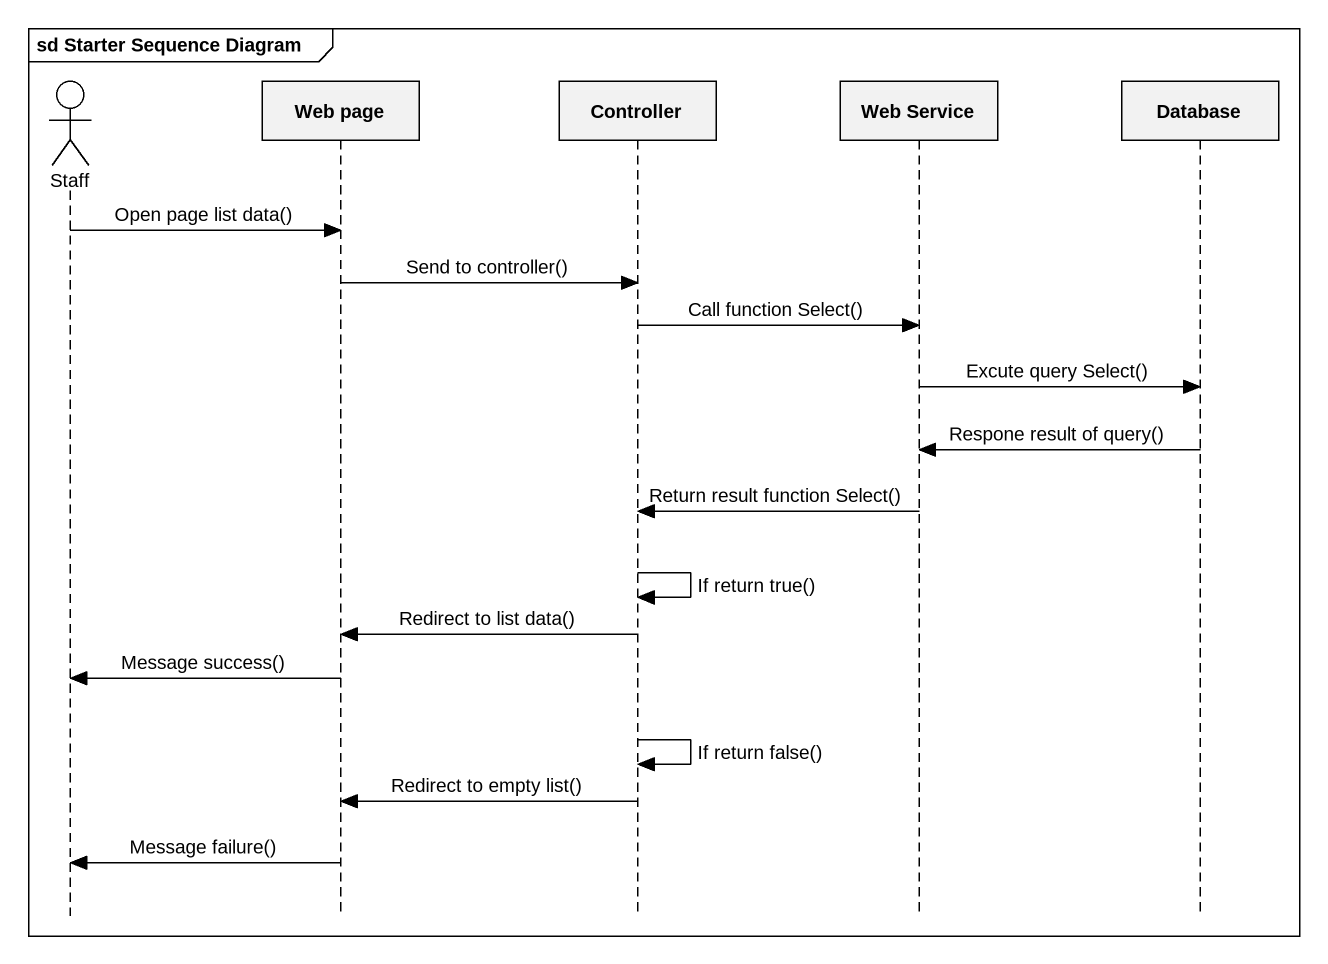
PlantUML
@startuml
mainframe sd Starter Sequence Diagram
hide footbox
actor Staff
participant "Web page" as Web_page
participant Controller
participant "Web Service" as Web_Service
participant "Database" as Database_

Staff -> Web_page : Open page list data()
Web_page -> Controller : Send to controller()
Controller -> Web_Service : Call function Select()
Web_Service -> Database_ : Excute query Select()
Database_ -> Web_Service : Respone result of query()
Web_Service -> Controller : Return result function Select()
Controller -> Controller : If return true()
Controller -> Web_page : Redirect to list data()
Web_page -> Staff : Message success()
Controller -> Controller : If return false()
Controller -> Web_page : Redirect to empty list()
Web_page -> Staff : Message failure()
@enduml
